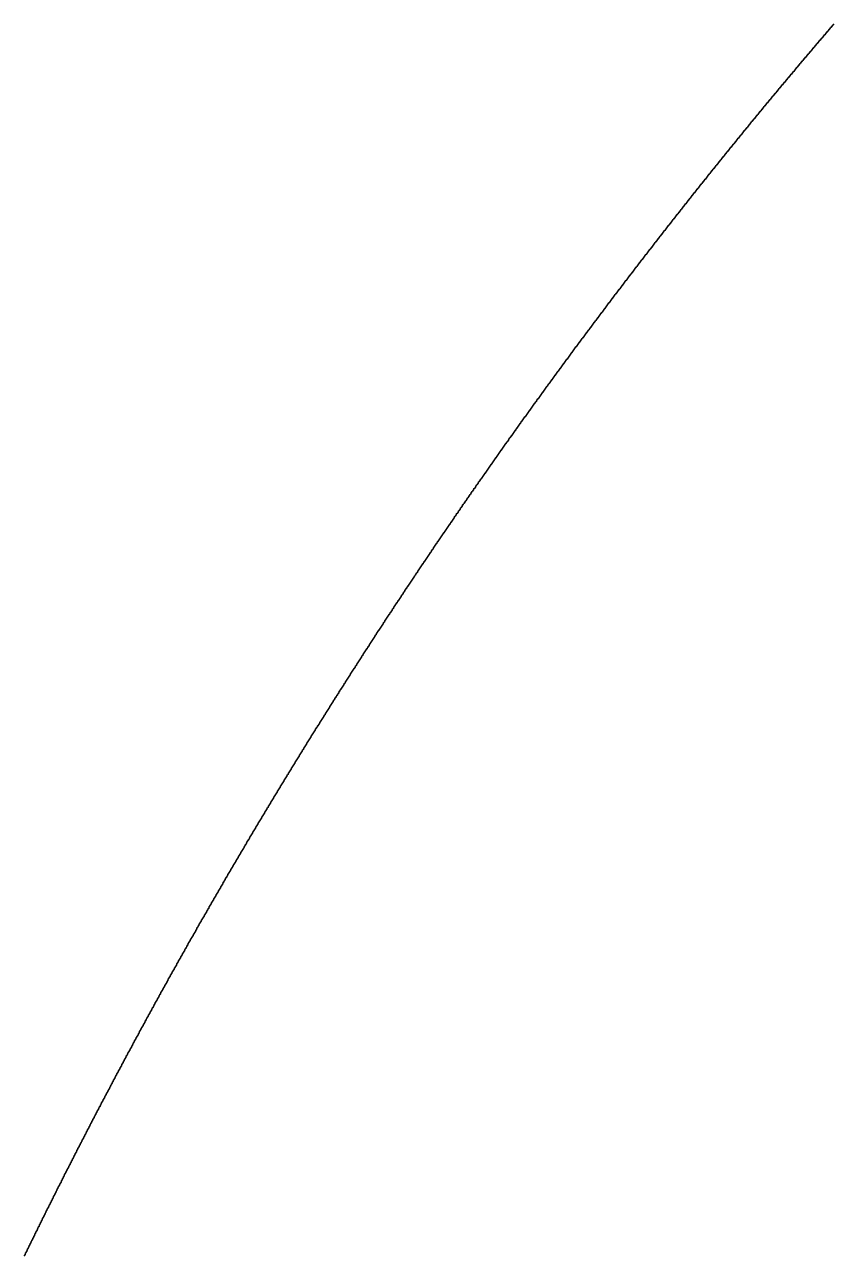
# Model space of a CAD drawing. Header units: metres. Extents: x -98 to 49, y -90 to 91.
# Drawn here: x -44.21 to -37.29, y 21.52 to 32.04 of the extents above; entities that cross this region are included whole.
import ezdxf

# ---------------------------------------------------------------- set-up
doc = ezdxf.new("R2010")
doc.units = ezdxf.units.M

msp = doc.modelspace()

# ---------------------------------------------------------------- linework, layer by layer
for p in [(-37.353, 31.971), (-37.347, 31.979), (-37.34, 31.986), (-37.334, 31.994), (-37.327, 32.001), (-37.321, 32.009), (-37.314, 32.017), (-37.308, 32.024), (-37.301, 32.032), (-37.295, 32.039), (-37.444, 31.865), (-37.438, 31.872), (-37.431, 31.88), (-37.425, 31.887), (-37.418, 31.895), (-37.412, 31.903), (-37.405, 31.91), (-37.399, 31.918), (-37.392, 31.925), (-37.386, 31.933), (-37.379, 31.941), (-37.373, 31.948), (-37.366, 31.956), (-37.36, 31.963), (-37.528, 31.765), (-37.522, 31.773), (-37.515, 31.781), (-37.509, 31.788), (-37.502, 31.796), (-37.496, 31.804), (-37.489, 31.811), (-37.483, 31.819), (-37.476, 31.826), (-37.47, 31.834), (-37.464, 31.842), (-37.457, 31.849), (-37.451, 31.857), (-37.619, 31.659), (-37.612, 31.666), (-37.606, 31.674), (-37.599, 31.681), (-37.593, 31.689), (-37.586, 31.697), (-37.58, 31.704), (-37.573, 31.712), (-37.567, 31.72), (-37.561, 31.727), (-37.554, 31.735), (-37.548, 31.743), (-37.541, 31.75), (-37.535, 31.758), (-37.708, 31.551), (-37.702, 31.559), (-37.696, 31.567), (-37.689, 31.574), (-37.683, 31.582), (-37.676, 31.59), (-37.67, 31.597), (-37.664, 31.605), (-37.657, 31.613), (-37.651, 31.62), (-37.644, 31.628), (-37.638, 31.636), (-37.631, 31.643), (-37.625, 31.651), (-37.798, 31.444), (-37.792, 31.451), (-37.785, 31.459), (-37.779, 31.467), (-37.773, 31.475), (-37.766, 31.482), (-37.76, 31.49), (-37.753, 31.498), (-37.747, 31.505), (-37.741, 31.513), (-37.734, 31.521), (-37.728, 31.528), (-37.721, 31.536), (-37.715, 31.544), (-37.881, 31.344), (-37.875, 31.351), (-37.868, 31.359), (-37.862, 31.367), (-37.856, 31.375), (-37.849, 31.382), (-37.843, 31.39), (-37.837, 31.398), (-37.83, 31.405), (-37.824, 31.413), (-37.817, 31.421), (-37.811, 31.428), (-37.805, 31.436), (-37.97, 31.236), (-37.964, 31.243), (-37.958, 31.251), (-37.951, 31.259), (-37.945, 31.267), (-37.938, 31.274), (-37.932, 31.282), (-37.926, 31.29), (-37.919, 31.297), (-37.913, 31.305), (-37.907, 31.313), (-37.9, 31.321), (-37.894, 31.328), (-37.888, 31.336), (-38.053, 31.135), (-38.046, 31.143), (-38.04, 31.151), (-38.034, 31.158), (-38.027, 31.166), (-38.021, 31.174), (-38.015, 31.182), (-38.008, 31.189), (-38.002, 31.197), (-37.996, 31.205), (-37.989, 31.213), (-37.983, 31.22), (-37.977, 31.228), (-38.141, 31.027), (-38.135, 31.035), (-38.129, 31.042), (-38.122, 31.05), (-38.116, 31.058), (-38.11, 31.066), (-38.103, 31.073), (-38.097, 31.081), (-38.091, 31.089), (-38.084, 31.097), (-38.078, 31.104), (-38.072, 31.112), (-38.065, 31.12), (-38.059, 31.128), (-38.229, 30.918), (-38.223, 30.926), (-38.217, 30.934), (-38.211, 30.941), (-38.204, 30.949), (-38.198, 30.957), (-38.192, 30.965), (-38.185, 30.972), (-38.179, 30.98), (-38.173, 30.988), (-38.166, 30.996), (-38.16, 31.004), (-38.154, 31.011), (-38.148, 31.019), (-38.311, 30.817), (-38.305, 30.825), (-38.298, 30.832), (-38.292, 30.84), (-38.286, 30.848), (-38.28, 30.856), (-38.273, 30.864), (-38.267, 30.871), (-38.261, 30.879), (-38.255, 30.887), (-38.248, 30.895), (-38.242, 30.903), (-38.236, 30.91), (-38.399, 30.708), (-38.392, 30.716), (-38.386, 30.723), (-38.38, 30.731), (-38.374, 30.739), (-38.367, 30.747), (-38.361, 30.755), (-38.355, 30.762), (-38.349, 30.77), (-38.342, 30.778), (-38.336, 30.786), (-38.33, 30.794), (-38.324, 30.801), (-38.317, 30.809), (-38.48, 30.606), (-38.473, 30.614), (-38.467, 30.622), (-38.461, 30.63), (-38.455, 30.637), (-38.448, 30.645), (-38.442, 30.653), (-38.436, 30.661), (-38.43, 30.669), (-38.424, 30.676), (-38.417, 30.684), (-38.411, 30.692), (-38.405, 30.7), (-38.56, 30.504), (-38.554, 30.512), (-38.548, 30.52), (-38.542, 30.528), (-38.536, 30.536), (-38.529, 30.543), (-38.523, 30.551), (-38.517, 30.559), (-38.511, 30.567), (-38.505, 30.575), (-38.498, 30.583), (-38.492, 30.59), (-38.486, 30.598), (-38.647, 30.394), (-38.641, 30.402), (-38.635, 30.41), (-38.629, 30.418), (-38.622, 30.426), (-38.616, 30.434), (-38.61, 30.441), (-38.604, 30.449), (-38.598, 30.457), (-38.591, 30.465), (-38.585, 30.473), (-38.579, 30.481), (-38.573, 30.489), (-38.567, 30.496), (-38.727, 30.292), (-38.721, 30.3), (-38.715, 30.308), (-38.709, 30.316), (-38.703, 30.324), (-38.696, 30.331), (-38.69, 30.339), (-38.684, 30.347), (-38.678, 30.355), (-38.672, 30.363), (-38.666, 30.371), (-38.659, 30.379), (-38.653, 30.386), (-38.813, 30.182), (-38.807, 30.19), (-38.801, 30.197), (-38.795, 30.205), (-38.789, 30.213), (-38.783, 30.221), (-38.777, 30.229), (-38.77, 30.237), (-38.764, 30.245), (-38.758, 30.253), (-38.752, 30.261), (-38.746, 30.268), (-38.74, 30.276), (-38.733, 30.284), (-38.893, 30.079), (-38.887, 30.087), (-38.881, 30.095), (-38.875, 30.103), (-38.869, 30.111), (-38.862, 30.118), (-38.856, 30.126), (-38.85, 30.134), (-38.844, 30.142), (-38.838, 30.15), (-38.832, 30.158), (-38.826, 30.166), (-38.82, 30.174), (-38.972, 29.976), (-38.966, 29.984), (-38.96, 29.992), (-38.954, 30), (-38.948, 30.008), (-38.942, 30.016), (-38.936, 30.024), (-38.93, 30.031), (-38.924, 30.039), (-38.918, 30.047), (-38.911, 30.055), (-38.905, 30.063), (-38.899, 30.071), (-39.052, 29.873), (-39.045, 29.881), (-39.039, 29.889), (-39.033, 29.897), (-39.027, 29.905), (-39.021, 29.913), (-39.015, 29.921), (-39.009, 29.928), (-39.003, 29.936), (-38.997, 29.944), (-38.991, 29.952), (-38.985, 29.96), (-38.979, 29.968), (-39.136, 29.762), (-39.13, 29.77), (-39.124, 29.777), (-39.118, 29.785), (-39.112, 29.793), (-39.106, 29.801), (-39.1, 29.809), (-39.094, 29.817), (-39.088, 29.825), (-39.082, 29.833), (-39.076, 29.841), (-39.07, 29.849), (-39.064, 29.857), (-39.058, 29.865), (-39.215, 29.658), (-39.209, 29.666), (-39.203, 29.674), (-39.197, 29.682), (-39.191, 29.69), (-39.185, 29.698), (-39.179, 29.706), (-39.173, 29.714), (-39.167, 29.722), (-39.161, 29.73), (-39.155, 29.738), (-39.149, 29.746), (-39.143, 29.754), (-39.293, 29.554), (-39.287, 29.562), (-39.281, 29.57), (-39.275, 29.578), (-39.269, 29.586), (-39.263, 29.594), (-39.257, 29.602), (-39.251, 29.61), (-39.245, 29.618), (-39.239, 29.626), (-39.233, 29.634), (-39.227, 29.642), (-39.221, 29.65), (-39.371, 29.45), (-39.365, 29.458), (-39.359, 29.466), (-39.353, 29.474), (-39.347, 29.482), (-39.341, 29.49), (-39.335, 29.498), (-39.329, 29.506), (-39.323, 29.514), (-39.317, 29.522), (-39.311, 29.53), (-39.305, 29.538), (-39.299, 29.546), (-39.449, 29.346), (-39.443, 29.354), (-39.437, 29.362), (-39.431, 29.37), (-39.425, 29.378), (-39.419, 29.386), (-39.413, 29.394), (-39.407, 29.402), (-39.401, 29.41), (-39.395, 29.418), (-39.389, 29.426), (-39.383, 29.434), (-39.377, 29.442), (-39.526, 29.242), (-39.52, 29.25), (-39.515, 29.258), (-39.509, 29.266), (-39.503, 29.274), (-39.497, 29.282), (-39.491, 29.29), (-39.485, 29.298), (-39.479, 29.306), (-39.473, 29.314), (-39.467, 29.322), (-39.461, 29.33), (-39.455, 29.338), (-39.604, 29.137), (-39.598, 29.145), (-39.592, 29.153), (-39.586, 29.161), (-39.58, 29.169), (-39.574, 29.177), (-39.568, 29.185), (-39.562, 29.193), (-39.556, 29.201), (-39.55, 29.209), (-39.544, 29.218), (-39.538, 29.226), (-39.532, 29.234), (-39.68, 29.032), (-39.675, 29.04), (-39.669, 29.048), (-39.663, 29.056), (-39.657, 29.065), (-39.651, 29.073), (-39.645, 29.081), (-39.639, 29.089), (-39.633, 29.097), (-39.627, 29.105), (-39.621, 29.113), (-39.615, 29.121), (-39.61, 29.129), (-39.757, 28.927), (-39.751, 28.935), (-39.745, 28.943), (-39.739, 28.952), (-39.734, 28.96), (-39.728, 28.968), (-39.722, 28.976), (-39.716, 28.984), (-39.71, 28.992), (-39.704, 29), (-39.698, 29.008), (-39.692, 29.016), (-39.686, 29.024), (-39.833, 28.822), (-39.828, 28.83), (-39.822, 28.838), (-39.816, 28.846), (-39.81, 28.854), (-39.804, 28.863), (-39.798, 28.871), (-39.792, 28.879), (-39.787, 28.887), (-39.781, 28.895), (-39.775, 28.903), (-39.769, 28.911), (-39.763, 28.919), (-39.91, 28.717), (-39.904, 28.725), (-39.898, 28.733), (-39.892, 28.741), (-39.886, 28.749), (-39.88, 28.757), (-39.874, 28.765), (-39.869, 28.773), (-39.863, 28.782), (-39.857, 28.79), (-39.851, 28.798), (-39.845, 28.806), (-39.839, 28.814), (-39.985, 28.611), (-39.979, 28.619), (-39.974, 28.627), (-39.968, 28.635), (-39.962, 28.644), (-39.956, 28.652), (-39.95, 28.66), (-39.945, 28.668), (-39.939, 28.676), (-39.933, 28.684), (-39.927, 28.692), (-39.921, 28.7), (-39.915, 28.709), (-40.061, 28.505), (-40.055, 28.513), (-40.049, 28.522), (-40.043, 28.53), (-40.038, 28.538), (-40.032, 28.546), (-40.026, 28.554), (-40.02, 28.562), (-40.014, 28.57), (-40.009, 28.578), (-40.003, 28.587), (-39.997, 28.595), (-39.991, 28.603), (-40.136, 28.399), (-40.13, 28.407), (-40.124, 28.416), (-40.119, 28.424), (-40.113, 28.432), (-40.107, 28.44), (-40.101, 28.448), (-40.096, 28.456), (-40.09, 28.464), (-40.084, 28.473), (-40.078, 28.481), (-40.072, 28.489), (-40.067, 28.497), (-40.211, 28.293), (-40.205, 28.301), (-40.199, 28.309), (-40.194, 28.318), (-40.188, 28.326), (-40.182, 28.334), (-40.176, 28.342), (-40.171, 28.35), (-40.165, 28.358), (-40.159, 28.367), (-40.153, 28.375), (-40.148, 28.383), (-40.142, 28.391), (-40.286, 28.187), (-40.28, 28.195), (-40.274, 28.203), (-40.268, 28.211), (-40.263, 28.219), (-40.257, 28.228), (-40.251, 28.236), (-40.245, 28.244), (-40.24, 28.252), (-40.234, 28.26), (-40.228, 28.268), (-40.222, 28.277), (-40.217, 28.285), (-40.36, 28.08), (-40.354, 28.088), (-40.349, 28.096), (-40.343, 28.105), (-40.337, 28.113), (-40.331, 28.121), (-40.326, 28.129), (-40.32, 28.137), (-40.314, 28.146), (-40.309, 28.154), (-40.303, 28.162), (-40.297, 28.17), (-40.291, 28.178), (-40.428, 27.981), (-40.423, 27.99), (-40.417, 27.998), (-40.411, 28.006), (-40.406, 28.014), (-40.4, 28.022), (-40.394, 28.031), (-40.389, 28.039), (-40.383, 28.047), (-40.377, 28.055), (-40.371, 28.064), (-40.366, 28.072), (-40.502, 27.874), (-40.497, 27.883), (-40.491, 27.891), (-40.485, 27.899), (-40.48, 27.907), (-40.474, 27.916), (-40.468, 27.924), (-40.463, 27.932), (-40.457, 27.94), (-40.451, 27.949), (-40.445, 27.957), (-40.44, 27.965), (-40.434, 27.973), (-40.576, 27.767), (-40.57, 27.775), (-40.564, 27.784), (-40.559, 27.792), (-40.553, 27.8), (-40.548, 27.808), (-40.542, 27.817), (-40.536, 27.825), (-40.531, 27.833), (-40.525, 27.841), (-40.519, 27.85), (-40.514, 27.858), (-40.508, 27.866), (-40.649, 27.66), (-40.643, 27.668), (-40.638, 27.676), (-40.632, 27.685), (-40.627, 27.693), (-40.621, 27.701), (-40.615, 27.709), (-40.61, 27.718), (-40.604, 27.726), (-40.598, 27.734), (-40.593, 27.742), (-40.587, 27.751), (-40.581, 27.759), (-40.716, 27.561), (-40.711, 27.569), (-40.705, 27.577), (-40.7, 27.585), (-40.694, 27.594), (-40.688, 27.602), (-40.683, 27.61), (-40.677, 27.619), (-40.672, 27.627), (-40.666, 27.635), (-40.66, 27.643), (-40.655, 27.652), (-40.789, 27.453), (-40.784, 27.461), (-40.778, 27.469), (-40.772, 27.478), (-40.767, 27.486), (-40.761, 27.494), (-40.756, 27.503), (-40.75, 27.511), (-40.744, 27.519), (-40.739, 27.527), (-40.733, 27.536), (-40.728, 27.544), (-40.722, 27.552), (-40.862, 27.345), (-40.856, 27.353), (-40.85, 27.362), (-40.845, 27.37), (-40.839, 27.378), (-40.834, 27.386), (-40.828, 27.395), (-40.823, 27.403), (-40.817, 27.411), (-40.811, 27.42), (-40.806, 27.428), (-40.8, 27.436), (-40.795, 27.445), (-40.928, 27.245), (-40.923, 27.253), (-40.917, 27.262), (-40.912, 27.27), (-40.906, 27.278), (-40.9, 27.287), (-40.895, 27.295), (-40.889, 27.303), (-40.884, 27.312), (-40.878, 27.32), (-40.873, 27.328), (-40.867, 27.337), (-41, 27.137), (-40.995, 27.145), (-40.989, 27.153), (-40.984, 27.162), (-40.978, 27.17), (-40.972, 27.179), (-40.967, 27.187), (-40.961, 27.195), (-40.956, 27.203), (-40.95, 27.212), (-40.945, 27.22), (-40.939, 27.228), (-40.934, 27.237), (-41.072, 27.028), (-41.066, 27.037), (-41.061, 27.045), (-41.055, 27.053), (-41.05, 27.062), (-41.044, 27.07), (-41.039, 27.078), (-41.033, 27.087), (-41.028, 27.095), (-41.022, 27.103), (-41.017, 27.112), (-41.011, 27.12), (-41.006, 27.128), (-41.138, 26.928), (-41.132, 26.936), (-41.127, 26.945), (-41.121, 26.953), (-41.116, 26.961), (-41.11, 26.97), (-41.105, 26.978), (-41.099, 26.987), (-41.094, 26.995), (-41.088, 27.003), (-41.083, 27.012), (-41.077, 27.02), (-41.209, 26.819), (-41.203, 26.828), (-41.198, 26.836), (-41.192, 26.844), (-41.187, 26.853), (-41.181, 26.861), (-41.176, 26.869), (-41.17, 26.878), (-41.165, 26.886), (-41.159, 26.895), (-41.154, 26.903), (-41.148, 26.911), (-41.143, 26.92), (-41.274, 26.719), (-41.268, 26.727), (-41.263, 26.735), (-41.258, 26.744), (-41.252, 26.752), (-41.247, 26.76), (-41.241, 26.769), (-41.236, 26.777), (-41.23, 26.786), (-41.225, 26.794), (-41.219, 26.802), (-41.214, 26.811), (-41.344, 26.609), (-41.339, 26.618), (-41.334, 26.626), (-41.328, 26.635), (-41.323, 26.643), (-41.317, 26.651), (-41.312, 26.66), (-41.306, 26.668), (-41.301, 26.677), (-41.296, 26.685), (-41.29, 26.693), (-41.285, 26.702), (-41.279, 26.71), (-41.409, 26.508), (-41.404, 26.517), (-41.398, 26.525), (-41.393, 26.534), (-41.388, 26.542), (-41.382, 26.55), (-41.377, 26.559), (-41.371, 26.567), (-41.366, 26.576), (-41.361, 26.584), (-41.355, 26.593), (-41.35, 26.601), (-41.479, 26.399), (-41.474, 26.407), (-41.468, 26.416), (-41.463, 26.424), (-41.458, 26.433), (-41.452, 26.441), (-41.447, 26.449), (-41.442, 26.458), (-41.436, 26.466), (-41.431, 26.475), (-41.425, 26.483), (-41.42, 26.491), (-41.415, 26.5), (-41.543, 26.297), (-41.538, 26.306), (-41.533, 26.314), (-41.527, 26.323), (-41.522, 26.331), (-41.517, 26.34), (-41.511, 26.348), (-41.506, 26.357), (-41.501, 26.365), (-41.495, 26.373), (-41.49, 26.382), (-41.484, 26.39), (-41.613, 26.188), (-41.607, 26.196), (-41.602, 26.204), (-41.597, 26.213), (-41.591, 26.221), (-41.586, 26.23), (-41.581, 26.238), (-41.575, 26.247), (-41.57, 26.255), (-41.565, 26.264), (-41.559, 26.272), (-41.554, 26.281), (-41.549, 26.289), (-41.677, 26.086), (-41.671, 26.094), (-41.666, 26.103), (-41.661, 26.111), (-41.655, 26.12), (-41.65, 26.128), (-41.645, 26.137), (-41.639, 26.145), (-41.634, 26.154), (-41.629, 26.162), (-41.623, 26.171), (-41.618, 26.179), (-41.745, 25.976), (-41.74, 25.984), (-41.735, 25.993), (-41.73, 26.001), (-41.724, 26.01), (-41.719, 26.018), (-41.714, 26.027), (-41.708, 26.035), (-41.703, 26.044), (-41.698, 26.052), (-41.692, 26.06), (-41.687, 26.069), (-41.682, 26.077), (-41.809, 25.874), (-41.803, 25.882), (-41.798, 25.891), (-41.793, 25.899), (-41.788, 25.908), (-41.782, 25.916), (-41.777, 25.925), (-41.772, 25.933), (-41.767, 25.942), (-41.761, 25.95), (-41.756, 25.959), (-41.751, 25.967), (-41.872, 25.772), (-41.866, 25.78), (-41.861, 25.789), (-41.856, 25.797), (-41.851, 25.806), (-41.845, 25.814), (-41.84, 25.823), (-41.835, 25.831), (-41.83, 25.84), (-41.824, 25.848), (-41.819, 25.857), (-41.814, 25.865), (-41.94, 25.661), (-41.934, 25.669), (-41.929, 25.678), (-41.924, 25.686), (-41.919, 25.695), (-41.914, 25.703), (-41.908, 25.712), (-41.903, 25.72), (-41.898, 25.729), (-41.893, 25.738), (-41.887, 25.746), (-41.882, 25.755), (-41.877, 25.763), (-42.002, 25.558), (-41.997, 25.567), (-41.992, 25.575), (-41.987, 25.584), (-41.981, 25.593), (-41.976, 25.601), (-41.971, 25.61), (-41.966, 25.618), (-41.961, 25.627), (-41.955, 25.635), (-41.95, 25.644), (-41.945, 25.652), (-42.064, 25.456), (-42.059, 25.464), (-42.054, 25.473), (-42.049, 25.481), (-42.044, 25.49), (-42.039, 25.499), (-42.033, 25.507), (-42.028, 25.516), (-42.023, 25.524), (-42.018, 25.533), (-42.013, 25.541), (-42.007, 25.55), (-42.132, 25.344), (-42.126, 25.353), (-42.121, 25.362), (-42.116, 25.37), (-42.111, 25.379), (-42.106, 25.387), (-42.101, 25.396), (-42.095, 25.404), (-42.09, 25.413), (-42.085, 25.422), (-42.08, 25.43), (-42.075, 25.439), (-42.07, 25.447), (-42.193, 25.242), (-42.188, 25.25), (-42.183, 25.259), (-42.178, 25.267), (-42.173, 25.276), (-42.168, 25.284), (-42.162, 25.293), (-42.157, 25.302), (-42.152, 25.31), (-42.147, 25.319), (-42.142, 25.327), (-42.137, 25.336), (-42.255, 25.139), (-42.25, 25.147), (-42.245, 25.156), (-42.239, 25.164), (-42.234, 25.173), (-42.229, 25.182), (-42.224, 25.19), (-42.219, 25.199), (-42.214, 25.207), (-42.209, 25.216), (-42.204, 25.224), (-42.198, 25.233), (-42.316, 25.035), (-42.311, 25.044), (-42.306, 25.053), (-42.301, 25.061), (-42.296, 25.07), (-42.291, 25.078), (-42.285, 25.087), (-42.28, 25.096), (-42.275, 25.104), (-42.27, 25.113), (-42.265, 25.121), (-42.26, 25.13), (-42.377, 24.932), (-42.372, 24.941), (-42.367, 24.949), (-42.362, 24.958), (-42.357, 24.966), (-42.352, 24.975), (-42.347, 24.984), (-42.341, 24.992), (-42.336, 25.001), (-42.331, 25.01), (-42.326, 25.018), (-42.321, 25.027), (-42.443, 24.82), (-42.438, 24.829), (-42.433, 24.837), (-42.428, 24.846), (-42.423, 24.854), (-42.417, 24.863), (-42.412, 24.872), (-42.407, 24.88), (-42.402, 24.889), (-42.397, 24.898), (-42.392, 24.906), (-42.387, 24.915), (-42.382, 24.923), (-42.503, 24.716), (-42.498, 24.725), (-42.493, 24.734), (-42.488, 24.742), (-42.483, 24.751), (-42.478, 24.759), (-42.473, 24.768), (-42.468, 24.777), (-42.463, 24.785), (-42.458, 24.794), (-42.453, 24.803), (-42.448, 24.811), (-42.563, 24.612), (-42.558, 24.621), (-42.553, 24.63), (-42.548, 24.638), (-42.543, 24.647), (-42.538, 24.656), (-42.533, 24.664), (-42.528, 24.673), (-42.523, 24.682), (-42.518, 24.69), (-42.513, 24.699), (-42.508, 24.708), (-42.623, 24.509), (-42.618, 24.517), (-42.613, 24.526), (-42.608, 24.535), (-42.603, 24.543), (-42.598, 24.552), (-42.593, 24.561), (-42.588, 24.569), (-42.583, 24.578), (-42.578, 24.586), (-42.573, 24.595), (-42.568, 24.604), (-42.683, 24.404), (-42.678, 24.413), (-42.673, 24.422), (-42.668, 24.43), (-42.663, 24.439), (-42.658, 24.448), (-42.653, 24.456), (-42.648, 24.465), (-42.643, 24.474), (-42.638, 24.483), (-42.633, 24.491), (-42.628, 24.5), (-42.742, 24.3), (-42.737, 24.309), (-42.733, 24.318), (-42.728, 24.326), (-42.723, 24.335), (-42.718, 24.344), (-42.713, 24.352), (-42.708, 24.361), (-42.703, 24.37), (-42.698, 24.378), (-42.693, 24.387), (-42.688, 24.396), (-42.802, 24.196), (-42.797, 24.205), (-42.792, 24.213), (-42.787, 24.222), (-42.782, 24.231), (-42.777, 24.239), (-42.772, 24.248), (-42.767, 24.257), (-42.762, 24.265), (-42.757, 24.274), (-42.752, 24.283), (-42.747, 24.291), (-42.865, 24.083), (-42.861, 24.091), (-42.856, 24.1), (-42.851, 24.109), (-42.846, 24.117), (-42.841, 24.126), (-42.836, 24.135), (-42.831, 24.144), (-42.826, 24.152), (-42.821, 24.161), (-42.816, 24.17), (-42.811, 24.178), (-42.807, 24.187), (-42.924, 23.978), (-42.919, 23.987), (-42.914, 23.995), (-42.909, 24.004), (-42.905, 24.013), (-42.9, 24.022), (-42.895, 24.03), (-42.89, 24.039), (-42.885, 24.048), (-42.88, 24.056), (-42.875, 24.065), (-42.87, 24.074), (-42.982, 23.873), (-42.978, 23.882), (-42.973, 23.891), (-42.968, 23.899), (-42.963, 23.908), (-42.958, 23.917), (-42.953, 23.925), (-42.948, 23.934), (-42.944, 23.943), (-42.939, 23.952), (-42.934, 23.96), (-42.929, 23.969), (-43.041, 23.768), (-43.036, 23.777), (-43.031, 23.786), (-43.026, 23.794), (-43.021, 23.803), (-43.016, 23.812), (-43.012, 23.821), (-43.007, 23.829), (-43.002, 23.838), (-42.997, 23.847), (-42.992, 23.856), (-42.987, 23.864), (-43.098, 23.663), (-43.094, 23.672), (-43.089, 23.681), (-43.084, 23.689), (-43.079, 23.698), (-43.074, 23.707), (-43.07, 23.716), (-43.065, 23.724), (-43.06, 23.733), (-43.055, 23.742), (-43.05, 23.751), (-43.045, 23.759), (-43.156, 23.558), (-43.151, 23.567), (-43.146, 23.575), (-43.142, 23.584), (-43.137, 23.593), (-43.132, 23.602), (-43.127, 23.61), (-43.122, 23.619), (-43.118, 23.628), (-43.113, 23.637), (-43.108, 23.645), (-43.103, 23.654), (-43.213, 23.452), (-43.209, 23.461), (-43.204, 23.47), (-43.199, 23.479), (-43.194, 23.488), (-43.19, 23.496), (-43.185, 23.505), (-43.18, 23.514), (-43.175, 23.523), (-43.17, 23.531), (-43.166, 23.54), (-43.161, 23.549), (-43.271, 23.347), (-43.266, 23.356), (-43.261, 23.364), (-43.256, 23.373), (-43.252, 23.382), (-43.247, 23.391), (-43.242, 23.4), (-43.237, 23.408), (-43.232, 23.417), (-43.228, 23.426), (-43.223, 23.435), (-43.218, 23.444), (-43.327, 23.241), (-43.323, 23.25), (-43.318, 23.259), (-43.313, 23.268), (-43.308, 23.276), (-43.304, 23.285), (-43.299, 23.294), (-43.294, 23.303), (-43.29, 23.312), (-43.285, 23.32), (-43.28, 23.329), (-43.275, 23.338), (-43.379, 23.144), (-43.375, 23.153), (-43.37, 23.162), (-43.365, 23.171), (-43.36, 23.179), (-43.356, 23.188), (-43.351, 23.197), (-43.346, 23.206), (-43.342, 23.215), (-43.337, 23.224), (-43.332, 23.232), (-43.436, 23.038), (-43.431, 23.047), (-43.426, 23.056), (-43.422, 23.065), (-43.417, 23.074), (-43.412, 23.082), (-43.407, 23.091), (-43.403, 23.1), (-43.398, 23.109), (-43.393, 23.118), (-43.389, 23.127), (-43.384, 23.135), (-43.492, 22.932), (-43.487, 22.941), (-43.482, 22.95), (-43.478, 22.959), (-43.473, 22.968), (-43.468, 22.976), (-43.464, 22.985), (-43.459, 22.994), (-43.454, 23.003), (-43.45, 23.012), (-43.445, 23.021), (-43.44, 23.029), (-43.548, 22.826), (-43.543, 22.835), (-43.538, 22.844), (-43.534, 22.853), (-43.529, 22.861), (-43.524, 22.87), (-43.52, 22.879), (-43.515, 22.888), (-43.51, 22.897), (-43.506, 22.906), (-43.501, 22.914), (-43.496, 22.923), (-43.603, 22.72), (-43.598, 22.729), (-43.594, 22.737), (-43.589, 22.746), (-43.585, 22.755), (-43.58, 22.764), (-43.575, 22.773), (-43.571, 22.782), (-43.566, 22.791), (-43.561, 22.799), (-43.557, 22.808), (-43.552, 22.817), (-43.658, 22.613), (-43.654, 22.622), (-43.649, 22.631), (-43.645, 22.64), (-43.64, 22.649), (-43.635, 22.658), (-43.631, 22.666), (-43.626, 22.675), (-43.622, 22.684), (-43.617, 22.693), (-43.612, 22.702), (-43.608, 22.711), (-43.713, 22.507), (-43.709, 22.515), (-43.704, 22.524), (-43.7, 22.533), (-43.695, 22.542), (-43.691, 22.551), (-43.686, 22.56), (-43.681, 22.569), (-43.677, 22.578), (-43.672, 22.587), (-43.668, 22.595), (-43.663, 22.604), (-43.768, 22.4), (-43.764, 22.409), (-43.759, 22.418), (-43.755, 22.427), (-43.75, 22.435), (-43.745, 22.444), (-43.741, 22.453), (-43.736, 22.462), (-43.732, 22.471), (-43.727, 22.48), (-43.723, 22.489), (-43.718, 22.498), (-43.818, 22.302), (-43.814, 22.311), (-43.809, 22.32), (-43.805, 22.329), (-43.8, 22.337), (-43.796, 22.346), (-43.791, 22.355), (-43.786, 22.364), (-43.782, 22.373), (-43.777, 22.382), (-43.773, 22.391), (-43.873, 22.195), (-43.868, 22.204), (-43.864, 22.213), (-43.859, 22.222), (-43.855, 22.231), (-43.85, 22.239), (-43.845, 22.248), (-43.841, 22.257), (-43.836, 22.266), (-43.832, 22.275), (-43.827, 22.284), (-43.823, 22.293), (-43.927, 22.088), (-43.922, 22.097), (-43.918, 22.106), (-43.913, 22.115), (-43.909, 22.123), (-43.904, 22.132), (-43.9, 22.141), (-43.895, 22.15), (-43.891, 22.159), (-43.886, 22.168), (-43.882, 22.177), (-43.877, 22.186), (-43.98, 21.98), (-43.976, 21.989), (-43.971, 21.998), (-43.967, 22.007), (-43.962, 22.016), (-43.958, 22.025), (-43.954, 22.034), (-43.949, 22.043), (-43.945, 22.052), (-43.94, 22.061), (-43.936, 22.07), (-43.931, 22.079), (-44.029, 21.882), (-44.025, 21.891), (-44.021, 21.9), (-44.016, 21.909), (-44.012, 21.918), (-44.007, 21.927), (-44.003, 21.936), (-43.998, 21.945), (-43.994, 21.954), (-43.989, 21.963), (-43.985, 21.971), (-44.083, 21.774), (-44.078, 21.783), (-44.074, 21.792), (-44.069, 21.801), (-44.065, 21.81), (-44.061, 21.819), (-44.056, 21.828), (-44.052, 21.837), (-44.047, 21.846), (-44.043, 21.855), (-44.038, 21.864), (-44.034, 21.873), (-44.136, 21.667), (-44.131, 21.676), (-44.127, 21.685), (-44.122, 21.694), (-44.118, 21.703), (-44.114, 21.712), (-44.109, 21.721), (-44.105, 21.73), (-44.1, 21.739), (-44.096, 21.748), (-44.092, 21.757), (-44.087, 21.766), (-44.188, 21.559), (-44.184, 21.568), (-44.18, 21.577), (-44.175, 21.586), (-44.171, 21.595), (-44.167, 21.604), (-44.162, 21.613), (-44.158, 21.622), (-44.153, 21.631), (-44.149, 21.64), (-44.145, 21.649), (-44.14, 21.658), (-44.206, 21.523), (-44.202, 21.532), (-44.197, 21.541), (-44.193, 21.55)]:
    msp.add_point(p)

doc.saveas('drawing.dxf')
